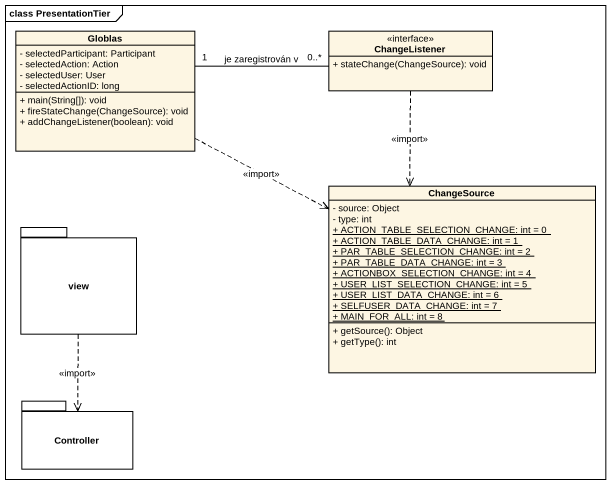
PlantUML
@startuml
mainframe class PresentationTier
hide circle
hide empty members
skinparam classAttributeIconSize 0
class Globlas {
  - selectedParticipant: Participant
  - selectedAction: Action
  - selectedUser: User
  - selectedActionID: long
  + main(String[]): void
  + fireStateChange(ChangeSource): void
  + addChangeListener(boolean): void
}
class ChangeListener <<interface>> {
  + stateChange(ChangeSource): void
}
class ChangeSource {
  - source: Object
  - type: int
  {static} + ACTION_TABLE_SELECTION_CHANGE: int = 0
  {static} + ACTION_TABLE_DATA_CHANGE: int = 1
  {static} + PAR_TABLE_SELECTION_CHANGE: int = 2
  {static} + PAR_TABLE_DATA_CHANGE: int = 3
  {static} + ACTIONBOX_SELECTION_CHANGE: int = 4
  {static} + USER_LIST_SELECTION_CHANGE: int = 5
  {static} + USER_LIST_DATA_CHANGE: int = 6
  {static} + SELFUSER_DATA_CHANGE: int = 7
  {static} + MAIN_FOR_ALL: int = 8
  + getSource(): Object
  + getType(): int
}
package view {
}
package Controller {
}
Globlas "1" -right- "0..*" ChangeListener : je zaregistrován v
Globlas .right.> ChangeSource : <<import>>
ChangeListener ..> ChangeSource : <<import>>
view ..> Controller : <<import>>
@enduml
